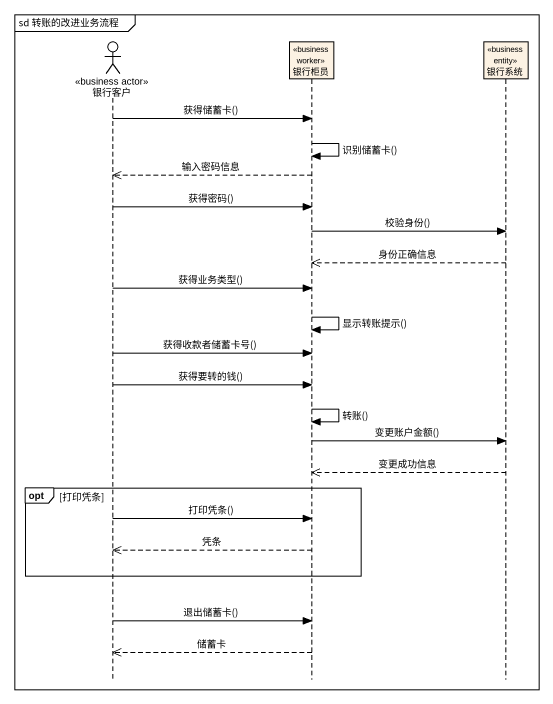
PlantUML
@startuml
mainframe sd 转账的改进业务流程
hide footbox
actor 银行客户 <<business actor>>
participant 银行柜员 <<business worker>>
participant 银行系统 <<business entity>>

银行客户 -> 银行柜员 : 获得储蓄卡()
银行柜员 -> 银行柜员 : 识别储蓄卡()
银行柜员 -->> 银行客户 : 输入密码信息
银行客户 -> 银行柜员 : 获得密码()
银行柜员 -> 银行系统 : 校验身份()
银行系统 -->> 银行柜员 : 身份正确信息
银行客户 -> 银行柜员 : 获得业务类型()
银行柜员 -> 银行柜员 : 显示转账提示()
银行客户 -> 银行柜员 : 获得收款者储蓄卡号()
银行客户 -> 银行柜员 : 获得要转的钱()
银行柜员 -> 银行柜员 : 转账()
银行柜员 -> 银行系统 : 变更账户金额()
银行系统 -->> 银行柜员 : 变更成功信息
opt 打印凭条
  银行客户 -> 银行柜员 : 打印凭条()
  银行柜员 -->> 银行客户 : 凭条
end
银行客户 -> 银行柜员 : 退出储蓄卡()
银行柜员 -->> 银行客户 : 储蓄卡
@enduml
